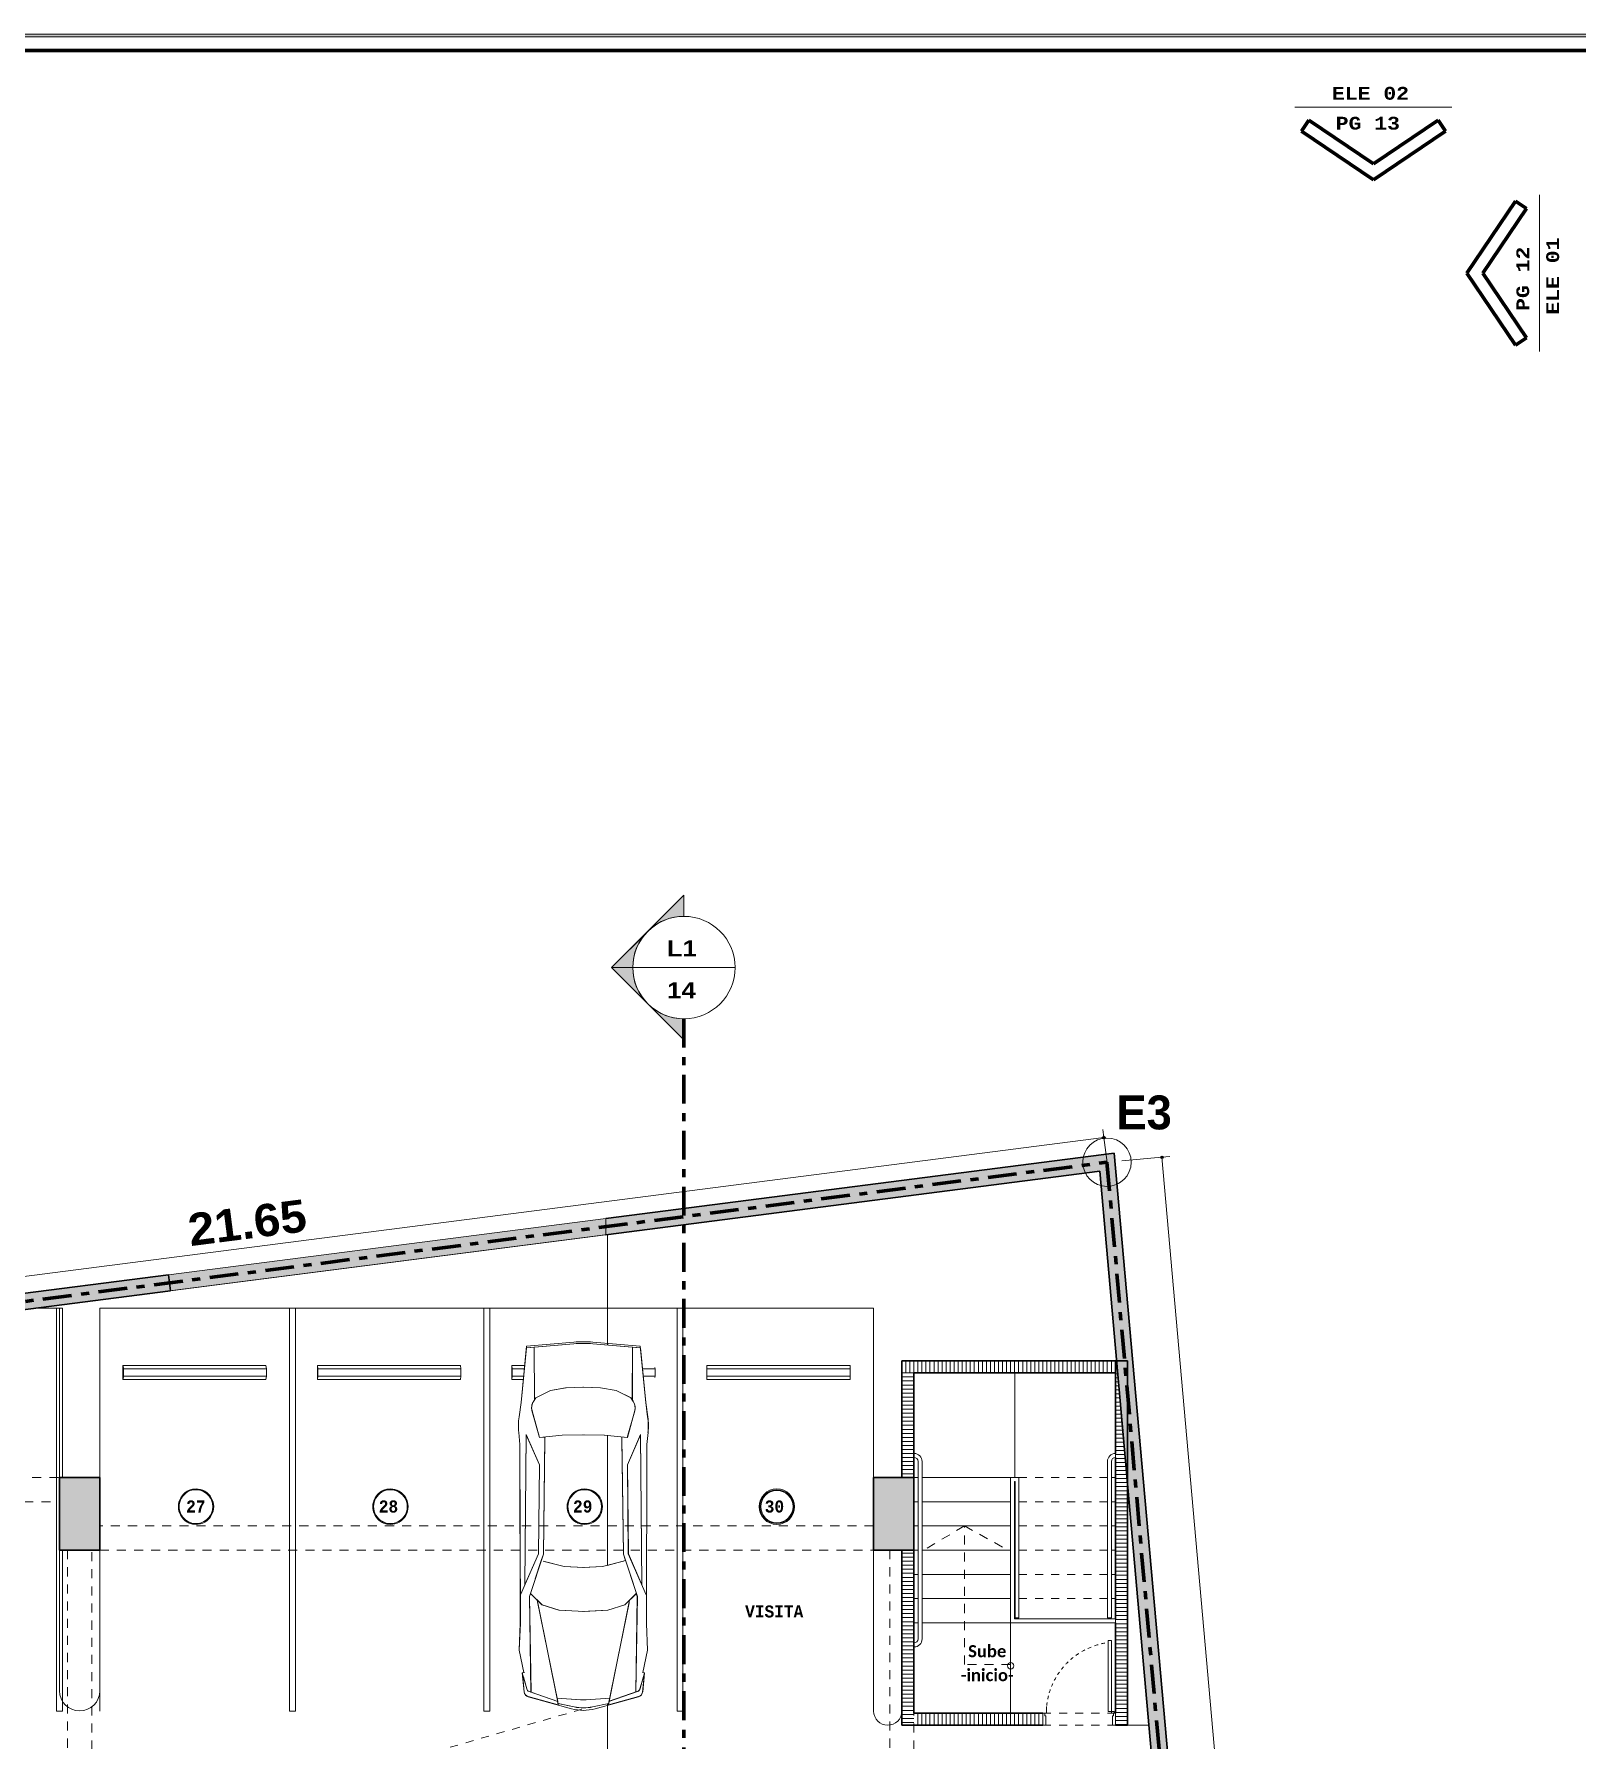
# Model space of a CAD drawing. Header units: metres. Extents: x -144 to 1000, y -717 to 29.
# Drawn here: x 181.16 to 200.3, y -551.62 to -530.45 of the extents above; entities that cross this region are included whole.
import ezdxf

# ---------------------------------------------------------------- set-up
doc = ezdxf.new("R2010")
doc.units = ezdxf.units.M
for name, pattern in [('Basculante', [0.11625, 0.075, -0.04125]), ('basculante modificado', [0.18, 0.1125, -0.0675]), ('Dash Dot 3_16_', [0.595313, 0.357187, -0.119063, 0, -0.119063]), ('Trazo', [0.45, 0.225, -0.225]), ('Trazo_2_', [0.47625, 0.238125, -0.238125])]:
    doc.linetypes.add(name, pattern=pattern)
doc.layers.get('0').update_dxf_attribs({"color": 1})
for name, color, linetype, lineweight in [('A-ANNO-DIMS', 1, 'Continuous', 9), ('A-DETL', 1, 'Continuous', 9), ('A-DETL-GENF', 1, 'Continuous', 9), ('A-DETL-GENF-HDLN', 1, 'Trazo_2_', 9), ('A-DETL-THIN', 1, 'Continuous', 9), ('A-DOOR', 1, 'Continuous', 9), ('A-DOOR-FRAM', 1, 'Continuous', 9), ('A-DOOR-HDLN', 1, 'Trazo', 20), ('A-FLOR', 2, 'Continuous', 9), ('A-FLOR-OVHD', 7, 'Basculante', 9), ('A-WALL', 4, 'Continuous', 9), ('C-PRKG', 2, 'Continuous', 9), ('G-ANNO-SYMB', 1, 'Continuous', 9), ('G-ANNO-TEXT', 2, 'Continuous', 9), ('G-ANNO-TTLB', 3, 'Continuous', 18), ('G-ANNO-TTLB-WIDE', 1, 'Continuous', 70), ('G-IMPT', 1, 'Continuous', 9), ('S-COLS', 7, 'Continuous', 9)]:
    doc.layers.add(name, color=color, linetype=linetype, lineweight=lineweight)
doc.layers.add('A-WALL-PATT', color=7, linetype='Continuous', lineweight=35, true_color=0x9c9c9c)
doc.styles.add('Arial Black', font='', dxfattribs={"height": 0.15})
doc.styles.add('Britannic Bold_B_1', font='', dxfattribs={"width": 0.7, "height": 0.4})
doc.styles.add('Britannic Bold_B_2', font='', dxfattribs={"width": 1.1, "height": 0.009})
doc.styles.add('Calibri_B_7', font='calibrib.ttf', dxfattribs={"width": 0.8, "height": 0.18})
doc.styles.add('Courier New_B', font='courbd.ttf', dxfattribs={"height": 0.1125})
doc.styles.add('Courier New_B_2', font='courbd.ttf', dxfattribs={"height": 0.0016})
doc.styles.get('Arial Black').set_extended_font_data('Arial Black')
doc.styles.get('Britannic Bold_B_1').set_extended_font_data('Britannic Bold', bold=True)
doc.styles.get('Britannic Bold_B_2').set_extended_font_data('Britannic Bold', bold=True)

# ---------------------------------------------------------------- blocks, each defined once
blk = doc.blocks.new('tarjeta de nathalie 00')
at = {"layer": 'G-IMPT', "lineweight": 9}
h = blk.add_hatch(color=3, dxfattribs=at)
h.paths.add_polyline_path([(-145.23888, -717.38489), (-145.21019, -717.38489), (-145.21019, -716.89355), (-145.21019, -716.79934), (-145.23888, -716.79934), (-145.23888, -716.89379)])
h.paths.add_polyline_path([(-145.20996, -716.7991), (-145.20996, -717.3851), (-145.2392, -717.3851), (-145.2392, -716.7991)])
h.paths.add_polyline_path([(-145.23902, -717.3868), (-145.20826, -717.3868), (-145.20826, -716.7974), (-145.2392, -716.7974), (-146.09866, -716.7974), (-146.09866, -717.3868)])
h.paths.add_polyline_path([(-145.20795, -716.79707), (-145.20795, -717.3871), (-146.09898, -717.3871), (-146.09898, -716.79707)])
at = {"layer": 'G-ANNO-TTLB', "color": 3}
for p, q in [((-145.20795, -716.79707), (-146.09898, -716.79707)), ((-145.20795, -716.79707), (-146.09898, -716.79707)), ((-146.09866, -716.7974), (-145.2392, -716.7974))]:
    blk.add_line(p, q, dxfattribs=at)
at = {"layer": 'G-ANNO-TTLB-WIDE', "color": 3}
blk.add_line((-146.09696, -716.7991), (-145.20996, -716.7991), dxfattribs=at)
blk = doc.blocks.new('A$C4d52d4f2')
at = {"layer": 'A-DETL', "color": 7, "lineweight": 100}
for p, q in [((-0.55033, -0.01215), (-0.54941, -0.01078)), ((-0.55033, -0.01215), (-0.54134, -0.01821)), ((-0.54941, -0.01078), (-0.54134, -0.01621)), ((-0.53328, -0.01078), (-0.54134, -0.01621)), ((-0.53236, -0.01215), (-0.54134, -0.01821)), ((-0.53236, -0.01215), (-0.53328, -0.01078)), ((-0.52361, -0.02089), (-0.52968, -0.02987)), ((-0.52361, -0.02089), (-0.52224, -0.02181)), ((-0.52224, -0.02181), (-0.52768, -0.02987)), ((-0.52361, -0.03886), (-0.52968, -0.02987)), ((-0.52224, -0.03794), (-0.52768, -0.02987)), ((-0.52361, -0.03886), (-0.52224, -0.03794))]:
    blk.add_line(p, q, dxfattribs=at)
at = {"layer": 'A-DETL-THIN', "lineweight": 18}
for p, q in [((-0.55113, -0.00914), (-0.53155, -0.00914)), ((-0.52061, -0.03966), (-0.52061, -0.02008))]:
    blk.add_line(p, q, dxfattribs=at)
at = {"layer": 'G-ANNO-TEXT', "char_height": 0.0016, "attachment_point": 1, "style": 'Courier New_B_2'}
for s, insert, width in [('ELE 02', (-0.54652, -0.00663), 0.0125063), ('PG 13', (-0.54605, -0.01036), 0.0104219)]:
    blk.add_mtext(s, dxfattribs=dict(at, insert=insert, width=width))
at = {"layer": 'G-ANNO-TEXT', "char_height": 0.0016, "attachment_point": 1, "rotation": 90, "style": 'Courier New_B_2'}
for s, insert, width in [('PG 12', (-0.52351, -0.03458), 0.0104219), ('ELE 01', (-0.51978, -0.03505), 0.0125063)]:
    blk.add_mtext(s, dxfattribs=dict(at, insert=insert, width=width))
blk = doc.blocks.new('CARRO TIPO - Mid Size-2_dwg-602319-Nivel 1')
at = {"layer": 'G-IMPT', "color": 8, "lineweight": 9, "true_color": 0x808080}
for p, q in [((0.138, 0.631), (-0.026, 0.034)), ((0.021, 0.217), (1.434, 0.501)), ((0.075, 0.225), (0.213, 0.621)), ((0.247, 0.653), (0.414, 0.699)), ((1.408, 0.443), (1.561, 0.602)), ((4.083, 0.58), (4.083, 0.58)), ((4.209, 0.56), (4.26, 0.526)), ((5.004, 0.004), (4.948, 0.653)), ((0.098, -0.09), (0.119, 0.235)), ((0.047, 0.221), (0, 0)), ((4.396, 0.111), (4.405, -0.12)), ((0.098, -0.165), (0.119, -0.491)), ((0.138, -0.886), (-0.026, -0.289)), ((0.047, -0.477), (0, -0.255)), ((5.004, -0.259), (4.948, -0.908)), ((0.021, -0.472), (1.434, -0.757)), ((0.075, -0.48), (0.213, -0.876)), ((0.247, -0.908), (0.414, -0.955)), ((4.209, -0.816), (4.26, -0.782))]:
    blk.add_line(p, q, dxfattribs=at)
at = {"layer": 'G-IMPT', "color": 8, "lineweight": 9, "true_color": 0x808080, "flags": 128}
for points in [[(0.475, 0.685), (0.468, 0.713), (0.204, 0.687)], [(1.149, 0.74), (0.783, 0.756), (0.476, 0.692)], [(3.781, 0.763), (3.617, 0.747), (1.149, 0.74)], [(1.545, 0.737), (2.111, 0.49), (3.338, 0.478), (3.752, 0.659), (1.682, 0.677)], [(5.028, 0.004), (4.972, 0.654), (4.195, 0.731), (3.999, 0.759)], [(0.21, 0.596), (1.522, 0.616), (2.107, 0.423), (3.683, 0.401)], [(3.749, -0.137), (3.746, 0.162), (3.711, 0.477), (4.08, 0.579)], [(4.953, 0.549), (4.25, 0.546), (4.359, 0.326), (4.396, 0.111)], [(1.315, -0.144), (1.334, 0.209), (1.408, 0.443)], [(1.923, -0.141), (1.934, 0.138), (2.01, 0.425)], [(1.315, -0.111), (1.334, -0.465), (1.408, -0.698), (1.561, -0.857)], [(1.923, -0.115), (1.934, -0.393), (2.01, -0.68)], [(3.749, -0.118), (3.746, -0.417), (3.711, -0.732), (4.083, -0.836)], [(4.953, -0.804), (4.25, -0.802), (4.359, -0.582), (4.396, -0.366), (4.405, -0.135)], [(5.028, -0.259), (4.972, -0.909), (4.195, -0.987), (3.999, -1.014)], [(0.21, -0.851), (1.522, -0.872), (2.107, -0.679), (3.683, -0.657)], [(1.545, -0.992), (2.111, -0.746), (3.338, -0.734), (3.752, -0.915), (1.682, -0.932)], [(0.475, -0.941), (0.468, -0.969), (0.204, -0.942)], [(3.781, -1.019), (3.617, -1.003), (1.149, -0.996), (0.783, -1.011), (0.476, -0.947)]]:
    blk.add_lwpolyline(points, dxfattribs=at)
at = {"layer": 'G-IMPT', "color": 8, "lineweight": 9, "true_color": 0x808080}
for centre, radius, start, end in [((3.87, -0.147), 0.914, 81.9284, 95.6257), ((0.211, 0.611), 0.0762, 95.8102, 164.6615), ((0.261, 0.604), 0.0508, 105.4862, 160.7894), ((4.124, 0.434), 0.152, 56.264, 106.8198), ((0.562, -0.128), 0.61, 164.6615, 195.3385), ((0.596, -0.128), 0.61, 167.9052, 192.0948), ((3.486, -0.128), 1.524, 355.0592, 4.9408), ((3.51, -0.128), 1.524, 355.0592, 4.9408), ((0.707, -0.128), 0.61, 176.4735, 183.5265), ((0.211, -0.866), 0.0762, 195.3385, 264.1898), ((0.261, -0.859), 0.0508, 199.2106, 254.5138), ((4.124, -0.689), 0.152, 254.4694, 303.7359), ((3.87, -0.109), 0.914, 264.3743, 278.0716)]:
    blk.add_arc(centre, radius, start, end, dxfattribs=at)
blk = doc.blocks.new('Q')
at = {"layer": 'A-ANNO-DIMS', "lineweight": 25, "true_color": 0x0000ff}
h = blk.add_hatch(color=5, dxfattribs=at)
edge = h.paths.add_edge_path()
edge.add_arc((200.355, -482.637), 0.015, 0, 360)
h = blk.add_hatch(color=5, dxfattribs=at)
edge = h.paths.add_edge_path()
edge.add_arc((201.076, -482.882), 0.015, 0, 360)
at = {"layer": 'A-WALL', "true_color": 0x808080}
blk.add_hatch(color=8, dxfattribs=at).paths.add_polyline_path([(188.778, -484.538), (194.175, -483.844), (194.175, -483.642), (188.753, -484.34)])
at = {"layer": 'A-WALL-PATT', "true_color": 0x747474}
for points in [[(194.175, -483.844), (200.502, -483.03), (200.485, -482.83), (194.175, -483.642), (194.175, -483.841)], [(178.773, -485.826), (188.778, -484.538), (188.753, -484.34), (178.833, -485.617), (178.781, -485.798)]]:
    blk.add_hatch(color=8, dxfattribs=at).paths.add_polyline_path(points)
at = {"layer": 'A-WALL-PATT', "lineweight": 5, "true_color": 0x747474}
blk.add_hatch(color=8, dxfattribs=at).paths.add_polyline_path([(201.139, -492.473), (201.139, -492.456), (201.339, -492.461), (200.502, -483.03), (200.304, -483.055), (201.137, -492.456)])
at = {"layer": 'G-ANNO-SYMB', "extrusion": (0, 0, -1)}
h = blk.add_hatch(color=256, dxfattribs=at)
edge = h.paths.add_edge_path()
edge.add_arc((-195.146, -480.528), 0.636, 47.9216, 90)
edge.add_line((-195.146, -479.892), (-195.146, -479.63))
edge.add_line((-195.146, -479.63), (-194.72, -480.056))
h = blk.add_hatch(color=256, dxfattribs=at)
edge = h.paths.add_edge_path()
edge.add_line((-194.697, -480.079), (-194.248, -480.528))
edge.add_line((-194.248, -480.528), (-194.511, -480.528))
edge.add_arc((-195.146, -480.528), 0.635, 0, 45)
h = blk.add_hatch(color=256, dxfattribs=at)
edge = h.paths.add_edge_path()
edge.add_arc((-195.146, -480.528), 0.635, -45, 0)
edge.add_line((-194.511, -480.528), (-194.248, -480.528))
edge.add_line((-194.248, -480.528), (-194.697, -480.977))
h = blk.add_hatch(color=256, dxfattribs=at)
edge = h.paths.add_edge_path()
edge.add_line((-194.72, -481), (-195.146, -481.426))
edge.add_line((-195.146, -481.426), (-195.146, -481.164))
edge.add_arc((-195.146, -480.528), 0.636, -90, -47.9216)
at = {"layer": 'S-COLS', "true_color": 0x5b5b5b}
h = blk.add_hatch(color=251, dxfattribs=at)
h.paths.add_polyline_path([(187.399, -487.756), (187.899, -487.756), (187.899, -486.856), (187.399, -486.856)])
h.paths.add_polyline_path([(180.799, -487.156), (180.799, -486.656), (179.899, -486.656), (179.899, -487.156)])
h = blk.add_hatch(color=251, dxfattribs=at)
h.paths.add_polyline_path([(179.699, -506.606), (180.199, -506.606), (180.199, -505.706), (179.699, -505.706), (179.699, -505.857)])
h.paths.add_polyline_path([(197.998, -506.606), (197.998, -505.706), (197.498, -505.706), (197.498, -506.606)])
h.paths.add_polyline_path([(187.899, -506.606), (187.899, -505.706), (187.399, -505.706), (187.399, -506.606), (187.851, -506.606)])
h.paths.add_polyline_path([(193.699, -498.906), (194.199, -498.905), (194.199, -495.756), (193.699, -495.756), (193.699, -498.669)])
h.paths.add_polyline_path([(180.198, -498.906), (180.199, -498.906), (180.198, -498.206), (179.699, -498.206), (179.699, -498.906)])
h.paths.add_polyline_path([(187.899, -498.906), (187.899, -498.006), (187.399, -498.006), (187.399, -498.906), (187.851, -498.906)])
h.paths.add_polyline_path([(183.598, -498.906), (185.599, -498.906), (185.598, -498.406), (183.898, -498.406), (183.898, -496.256), (185.599, -496.256), (185.598, -495.756), (183.598, -495.756), (183.598, -498.669)])
h.paths.add_polyline_path([(197.599, -498.906), (197.999, -498.905), (197.999, -498.206), (197.599, -498.206), (197.599, -498.905)])
h.paths.add_polyline_path([(187.399, -496.656), (187.899, -496.656), (187.899, -495.756), (187.399, -495.756), (187.399, -496.272)])
h.paths.add_polyline_path([(180.198, -496.456), (180.198, -495.755), (179.698, -495.755), (179.698, -496.456)])
h.paths.add_polyline_path([(197.999, -496.456), (197.999, -495.755), (197.599, -495.756), (197.599, -496.456)])
h.paths.add_polyline_path([(197.499, -487.756), (197.999, -487.756), (197.999, -486.856), (197.499, -486.856)])
at = {"layer": 'A-ANNO-DIMS', "color": 5, "true_color": 0x0000ff}
for p, q in [((178.879, -485.401), (200.355, -482.637)), ((200.355, -482.637), (200.342, -482.538)), ((200.355, -482.637), (200.419, -483.133)), ((201.076, -482.882), (200.578, -482.926)), ((201.076, -482.882), (201.175, -482.873)), ((201.076, -482.882), (203.476, -509.956))]:
    blk.add_line(p, q, dxfattribs=at)
at = {"layer": 'A-ANNO-DIMS', "color": 5, "lineweight": 25, "true_color": 0x0000ff}
for centre in [(200.355, -482.637), (201.076, -482.882)]:
    blk.add_circle(centre, 0.015, dxfattribs=at)
at = {"layer": 'A-DETL', "color": 7, "linetype": 'Dash Dot 3_16_', "lineweight": 70}
for p, q in [((178.919, -485.706), (200.394, -482.943)), ((200.394, -482.943), (202.795, -510.016))]:
    blk.add_line(p, q, dxfattribs=at)
at = {"layer": 'A-DETL', "color": 7, "linetype": 'basculante modificado'}
for p, q in [((187.386, -486.856), (180.799, -486.856)), ((180.799, -487.156), (187.386, -487.156)), ((197.499, -487.456), (187.899, -487.456)), ((198.626, -487.456), (198.116, -487.757)), ((198.626, -489.173), (198.626, -487.456)), ((198.626, -487.456), (199.166, -487.756)), ((187.499, -487.756), (187.499, -495.755)), ((187.799, -495.755), (187.799, -487.756)), ((187.899, -487.756), (197.499, -487.756)), ((197.699, -487.756), (197.699, -495.755)), ((197.999, -495.755), (197.999, -487.756)), ((199.199, -489.173), (198.626, -489.173))]:
    blk.add_line(p, q, dxfattribs=at)
at = {"layer": 'A-DETL', "color": 9, "linetype": 'Basculante', "true_color": 0xc0c0c0}
blk.add_line((183.599, -492.697), (193.953, -489.708), dxfattribs=at)
at = {"layer": 'A-DETL-GENF', "color": 8, "true_color": 0x808080}
for p, q in [((193.78, -485.196), (193.289, -485.238)), ((194.509, -485.239), (194.016, -485.196)), ((193.192, -485.247), (193.125, -485.925)), ((193.289, -485.239), (193.192, -485.247)), ((193.289, -485.238), (193.291, -485.875)), ((194.506, -485.876), (194.509, -485.239)), ((194.605, -485.247), (194.509, -485.239)), ((194.673, -485.925), (194.605, -485.247)), ((193.291, -485.875), (193.489, -485.777)), ((193.489, -485.777), (193.678, -485.744)), ((193.678, -485.744), (193.897, -485.735)), ((193.897, -485.735), (194.112, -485.743)), ((194.112, -485.743), (194.306, -485.777)), ((194.306, -485.777), (194.506, -485.876)), ((193.125, -485.925), (193.1, -486.101)), ((193.26, -486.025), (193.353, -486.36)), ((193.309, -485.866), (193.278, -485.912)), ((193.291, -485.893), (193.291, -485.875)), ((194.444, -486.36), (194.537, -486.025)), ((194.506, -485.896), (194.486, -485.866)), ((194.506, -485.876), (194.506, -485.896)), ((194.698, -486.101), (194.673, -485.925)), ((193.096, -486.297), (193.11, -486.445)), ((193.11, -486.445), (193.116, -488.666)), ((193.174, -488.186), (193.19, -486.323)), ((193.19, -486.323), (193.352, -486.696)), ((193.353, -486.36), (193.637, -486.329)), ((193.422, -486.353), (193.353, -486.36)), ((193.402, -487.804), (193.422, -486.353)), ((193.637, -486.329), (193.898, -486.326)), ((193.898, -486.326), (194.158, -486.329)), ((194.158, -486.329), (194.444, -486.36)), ((194.375, -486.353), (194.396, -487.804)), ((194.445, -486.696), (194.608, -486.323)), ((194.608, -486.323), (194.624, -488.186)), ((194.681, -488.666), (194.687, -486.445)), ((194.687, -486.445), (194.702, -486.297)), ((193.352, -486.696), (193.341, -487.801)), ((194.456, -487.801), (194.445, -486.696)), ((193.341, -487.801), (193.174, -488.186)), ((193.375, -487.885), (193.402, -487.804)), ((194.396, -487.804), (194.422, -487.884)), ((194.624, -488.186), (194.456, -487.801)), ((193.228, -488.331), (193.241, -488.293)), ((193.247, -489.517), (193.228, -488.331)), ((193.242, -488.294), (193.231, -488.329)), ((193.231, -488.329), (193.249, -489.517)), ((193.58, -489.632), (193.327, -488.376)), ((194.47, -488.377), (194.217, -489.632)), ((194.548, -489.514), (194.567, -488.329)), ((194.569, -488.331), (194.551, -489.513)), ((194.567, -488.329), (194.555, -488.295)), ((194.557, -488.294), (194.569, -488.331)), ((193.116, -488.666), (193.102, -488.996)), ((194.695, -488.996), (194.681, -488.666)), ((193.102, -488.996), (193.161, -489.274)), ((194.637, -489.274), (194.695, -488.996)), ((193.161, -489.274), (193.14, -489.279)), ((193.14, -489.279), (193.164, -489.513)), ((193.14, -489.279), (193.195, -489.478)), ((194.657, -489.279), (194.603, -489.474)), ((194.634, -489.513), (194.657, -489.279)), ((194.657, -489.279), (194.637, -489.274)), ((193.214, -489.572), (193.586, -489.675)), ((193.224, -489.509), (193.247, -489.517)), ((193.249, -489.514), (193.247, -489.513)), ((193.249, -489.517), (193.58, -489.632)), ((193.572, -489.593), (193.865, -489.611)), ((193.864, -489.611), (193.572, -489.593)), ((193.586, -489.675), (193.578, -489.631)), ((193.578, -489.631), (193.583, -489.657)), ((193.583, -489.657), (193.783, -489.7)), ((194.225, -489.593), (193.931, -489.611)), ((194.013, -489.7), (194.214, -489.657)), ((194.211, -489.675), (194.583, -489.572)), ((194.22, -489.629), (194.211, -489.675)), ((194.214, -489.657), (194.219, -489.631)), ((194.217, -489.632), (194.22, -489.631)), ((194.574, -489.505), (194.22, -489.629))]:
    blk.add_line(p, q, dxfattribs=at)
at = {"layer": 'A-DETL-GENF', "linetype": 'Basculante'}
for p, q in [((199.599, -489.928), (199.599, -489.778)), ((199.599, -489.778), (200.499, -489.778)), ((200.499, -489.778), (200.499, -489.928)), ((200.499, -489.928), (199.599, -489.928))]:
    blk.add_line(p, q, dxfattribs=at)
at = {"layer": 'A-DETL-GENF', "color": 8, "true_color": 0x808080}
for centre, radius, start, end in [((193.898, -486.562), 1.372, 85.0592, 94.9409), ((193.393, -485.988), 0.137, 146.2641, 195.5306), ((193.393, -485.988), 0.137, 177.6851, 182.0581), ((193.393, -485.988), 0.137, 163.4098, 168.5348), ((193.393, -485.988), 0.137, 149.6462, 154.919), ((194.405, -485.988), 0.137, 344.4694, 42.3955), ((193.915, -486.217), 0.823, 171.9284, 185.6257), ((193.883, -486.217), 0.823, 354.3743, 8.0716), ((193.232, -489.506), 0.0686, 185.8102, 254.6615), ((193.239, -489.466), 0.0457, 195.4862, 250.7894), ((193.898, -489.064), 0.549, 266.4735, 273.5265), ((194.559, -489.462), 0.0457, 289.2106, 344.5138), ((194.565, -489.506), 0.0686, 285.3385, 354.1898), ((193.898, -489.163), 0.549, 257.9052, 282.0948)]:
    blk.add_arc(centre, radius, start, end, dxfattribs=at)
at = {"layer": 'A-DETL-GENF-HDLN', "color": 8, "true_color": 0x808080}
for p, q in [((193.375, -487.885), (193.241, -488.293)), ((193.659, -487.959), (193.375, -487.885)), ((193.898, -487.969), (193.659, -487.959)), ((194.137, -487.959), (193.898, -487.969)), ((194.422, -487.884), (194.137, -487.959)), ((194.557, -488.294), (194.422, -487.884)), ((193.241, -488.293), (193.386, -488.433)), ((194.413, -488.433), (194.557, -488.294)), ((193.386, -488.433), (193.596, -488.499)), ((193.596, -488.499), (193.899, -488.516)), ((193.899, -488.516), (194.202, -488.499)), ((194.202, -488.499), (194.413, -488.433))]:
    blk.add_line(p, q, dxfattribs=at)
at = {"layer": 'A-DETL-THIN'}
for p, q in [((200.304, -483.055), (187.092, -484.755)), ((200.512, -485.406), (200.304, -483.055)), ((187.092, -484.755), (187.399, -484.755)), ((187.399, -484.755), (187.399, -486.856)), ((187.899, -486.856), (187.899, -484.755)), ((187.899, -484.755), (197.499, -484.755)), ((197.499, -484.755), (197.499, -486.856)), ((197.849, -486.856), (197.849, -485.406)), ((197.849, -485.406), (200.512, -485.406)), ((199.25, -486.856), (199.25, -485.556)), ((198.001, -486.556), (198.001, -486.606)), ((198.051, -486.656), (198.051, -488.857)), ((198.101, -488.857), (198.101, -486.656)), ((200.399, -486.656), (200.399, -488.597)), ((200.449, -488.597), (200.449, -486.656)), ((200.499, -486.606), (200.499, -486.556)), ((187.399, -486.856), (187.899, -486.856)), ((197.499, -486.856), (197.849, -486.856)), ((198.051, -486.856), (197.999, -486.856)), ((199.199, -486.856), (198.101, -486.856)), ((199.301, -486.856), (199.199, -486.856)), ((199.199, -486.856), (199.199, -488.657)), ((199.247, -488.607), (199.247, -486.906)), ((199.247, -486.906), (199.256, -486.906)), ((199.256, -486.906), (199.256, -488.597)), ((199.301, -488.597), (199.301, -486.856)), ((200.649, -486.942), (200.649, -489.928)), ((200.913, -489.928), (200.649, -486.942)), ((198.051, -487.156), (197.999, -487.156)), ((199.199, -487.156), (198.101, -487.156)), ((198.051, -487.456), (197.999, -487.456)), ((198.051, -487.456), (197.999, -487.456)), ((199.199, -487.456), (198.101, -487.456)), ((199.199, -487.456), (198.101, -487.456)), ((187.899, -487.756), (187.399, -487.756)), ((187.399, -487.756), (187.399, -489.5)), ((187.899, -489.5), (187.899, -487.756)), ((197.849, -487.756), (197.499, -487.756)), ((197.499, -487.756), (197.499, -489.753)), ((197.849, -489.753), (197.849, -487.756)), ((198.051, -487.756), (197.999, -487.756)), ((199.199, -487.756), (198.101, -487.756)), ((198.051, -488.056), (197.999, -488.056)), ((199.199, -488.056), (198.101, -488.056)), ((198.051, -488.356), (197.999, -488.356)), ((199.199, -488.356), (198.101, -488.356)), ((199.256, -488.597), (199.301, -488.597)), ((200.399, -488.597), (200.449, -488.597)), ((198.051, -488.656), (197.999, -488.656)), ((199.199, -488.656), (198.101, -488.656)), ((199.199, -488.656), (199.199, -489.778)), ((199.199, -488.657), (200.499, -488.657)), ((200.499, -488.607), (199.247, -488.607)), ((200.499, -488.657), (200.499, -488.607)), ((198.001, -488.907), (198.001, -488.957)), ((200.649, -489.928), (200.913, -489.928))]:
    blk.add_line(p, q, dxfattribs=at)
blk.add_circle((200.394, -482.943), 0.3, dxfattribs=at)
for centre, radius, start, end in [((198.001, -486.656), 0.1, 0, 90), ((198.001, -486.656), 0.05, 0, 90), ((200.499, -486.656), 0.1, 90, 180), ((200.499, -486.656), 0.05, 90, 180), ((198.001, -488.857), 0.05, 270, 0), ((198.001, -488.857), 0.1, 270, 0), ((199.199, -489.19), 0.04, 0, 180), ((199.199, -489.19), 0.04, 180, 0), ((187.649, -489.5), 0.25, 180, 0), ((197.674, -489.753), 0.175, 180, 0)]:
    blk.add_arc(centre, radius, start, end, dxfattribs=at)
at = {"layer": 'A-DOOR', "lineweight": 15}
for p, q in [((200.409, -488.878), (200.449, -488.878)), ((200.409, -489.758), (200.409, -488.878)), ((200.449, -489.768), (200.449, -488.878)), ((200.484, -489.758), (200.409, -489.758)), ((200.484, -489.768), (200.484, -489.758)), ((200.499, -489.768), (200.484, -489.768))]:
    blk.add_line(p, q, dxfattribs=at)
at = {"layer": 'A-DOOR'}
blk.add_line((200.499, -489.778), (200.499, -489.928), dxfattribs=at)
for start, end in [(117.366, 120.1622), (111.7283, 114.5549), (105.8316, 108.8857), (100.2582, 103.1511), (100.2582, 103.1511), (139.3702, 142.0705), (133.9406, 136.6605), (128.4672, 131.2097), (122.9441, 125.7122), (155.4605, 158.1223), (150.1233, 152.7944), (144.7622, 147.4462), (171.4009, 174.0571), (166.0919, 168.7462), (160.7809, 163.4371), (174.8602, 180)]:
    blk.add_arc((200.523, -489.776), 0.881, start, end, dxfattribs=at)
at = {"layer": 'A-DOOR-FRAM'}
for p, q in [((199.624, -489.778), (199.599, -489.778)), ((199.599, -489.778), (199.599, -489.928)), ((199.624, -489.813), (199.624, -489.778)), ((199.634, -489.813), (199.624, -489.813)), ((199.634, -489.928), (199.634, -489.813)), ((200.474, -489.813), (200.464, -489.813)), ((200.464, -489.813), (200.464, -489.928)), ((200.499, -489.778), (200.474, -489.778)), ((200.474, -489.778), (200.474, -489.813)), ((200.499, -489.928), (200.499, -489.778)), ((199.599, -489.928), (199.634, -489.928)), ((200.464, -489.928), (200.499, -489.928))]:
    blk.add_line(p, q, dxfattribs=at)
at = {"layer": 'A-DOOR-HDLN'}
blk.add_line((199.599, -489.928), (199.599, -489.778), dxfattribs=at)
at = {"layer": 'A-FLOR'}
for p, q in [((194.199, -483.841), (194.199, -485.212)), ((194.199, -486.333), (194.199, -487.943)), ((194.199, -489.66), (194.199, -495.755))]:
    blk.add_line(p, q, dxfattribs=at)
at = {"layer": 'A-FLOR-OVHD'}
for p, q in [((199.301, -486.856), (200.399, -486.856)), ((200.449, -486.856), (200.499, -486.856)), ((199.301, -487.156), (200.399, -487.156)), ((200.449, -487.156), (200.499, -487.156)), ((199.301, -487.456), (200.399, -487.456)), ((200.449, -487.456), (200.499, -487.456)), ((199.301, -487.756), (200.399, -487.756)), ((200.449, -487.756), (200.499, -487.756)), ((199.301, -488.056), (200.399, -488.056)), ((200.449, -488.056), (200.499, -488.056)), ((199.301, -488.356), (200.399, -488.356)), ((200.449, -488.356), (200.499, -488.356))]:
    blk.add_line(p, q, dxfattribs=at)
at = {"layer": 'A-WALL', "lineweight": 35}
for p, q in [((200.485, -482.83), (194.175, -483.642)), ((201.339, -492.461), (200.485, -482.83)), ((200.304, -483.055), (194.175, -483.844)), ((200.304, -483.055), (201.139, -492.479)), ((178.833, -485.617), (188.753, -484.34)), ((188.778, -484.538), (188.753, -484.34)), ((188.778, -484.538), (178.989, -485.798)), ((200.649, -485.406), (197.849, -485.406)), ((197.849, -485.406), (197.849, -486.856)), ((200.499, -485.406), (200.499, -486.556)), ((200.649, -489.928), (200.649, -485.406)), ((200.499, -485.556), (197.999, -485.556)), ((197.999, -486.856), (197.999, -485.556)), ((200.499, -486.606), (200.499, -488.607)), ((197.849, -486.856), (197.999, -486.856)), ((197.849, -487.756), (197.849, -489.928)), ((197.999, -487.756), (197.849, -487.756)), ((197.999, -489.778), (197.999, -487.756)), ((200.499, -488.657), (200.499, -489.778)), ((199.599, -489.778), (197.999, -489.778)), ((197.849, -489.928), (199.599, -489.928)), ((200.499, -489.928), (200.649, -489.928))]:
    blk.add_line(p, q, dxfattribs=at)
at = {"layer": 'A-WALL'}
for p, q in [((188.753, -484.34), (194.175, -483.642)), ((194.175, -483.844), (194.175, -483.642)), ((194.175, -483.844), (188.778, -484.538))]:
    blk.add_line(p, q, dxfattribs=at)
at = {"layer": 'A-WALL-PATT', "color": 8, "lineweight": 5, "true_color": 0x727272}
for p, q in [((197.898, -485.556), (197.898, -485.406)), ((197.948, -485.556), (197.948, -485.406)), ((197.998, -485.556), (197.998, -485.406)), ((198.048, -485.556), (198.048, -485.406)), ((198.098, -485.556), (198.098, -485.406)), ((198.148, -485.556), (198.148, -485.406)), ((198.198, -485.556), (198.198, -485.406)), ((198.248, -485.556), (198.248, -485.406)), ((198.298, -485.556), (198.298, -485.406)), ((198.348, -485.556), (198.348, -485.406)), ((198.398, -485.556), (198.398, -485.406)), ((198.448, -485.556), (198.448, -485.406)), ((198.498, -485.556), (198.498, -485.406)), ((198.548, -485.556), (198.548, -485.406)), ((198.598, -485.556), (198.598, -485.406)), ((198.648, -485.556), (198.648, -485.406)), ((198.698, -485.556), (198.698, -485.406)), ((198.748, -485.556), (198.748, -485.406)), ((198.798, -485.556), (198.798, -485.406)), ((198.848, -485.556), (198.848, -485.406)), ((198.898, -485.556), (198.898, -485.406)), ((198.948, -485.556), (198.948, -485.406)), ((198.998, -485.556), (198.998, -485.406)), ((199.048, -485.556), (199.048, -485.406)), ((199.098, -485.556), (199.098, -485.406)), ((199.148, -485.556), (199.148, -485.406)), ((199.198, -485.556), (199.198, -485.406)), ((199.248, -485.556), (199.248, -485.406)), ((199.298, -485.556), (199.298, -485.406)), ((199.348, -485.556), (199.348, -485.406)), ((199.398, -485.556), (199.398, -485.406)), ((199.448, -485.556), (199.448, -485.406)), ((199.498, -485.556), (199.498, -485.406)), ((199.548, -485.556), (199.548, -485.406)), ((199.598, -485.556), (199.598, -485.406)), ((199.648, -485.556), (199.648, -485.406)), ((199.698, -485.556), (199.698, -485.406)), ((199.748, -485.556), (199.748, -485.406)), ((199.798, -485.556), (199.798, -485.406)), ((199.848, -485.556), (199.848, -485.406)), ((199.898, -485.556), (199.898, -485.406)), ((199.948, -485.556), (199.948, -485.406)), ((199.998, -485.556), (199.998, -485.406)), ((200.048, -485.556), (200.048, -485.406)), ((200.098, -485.556), (200.098, -485.406)), ((200.148, -485.556), (200.148, -485.406)), ((200.198, -485.556), (200.198, -485.406)), ((200.248, -485.556), (200.248, -485.406)), ((200.298, -485.556), (200.298, -485.406)), ((200.348, -485.556), (200.348, -485.406)), ((200.398, -485.556), (200.398, -485.406)), ((200.448, -485.556), (200.448, -485.406)), ((200.498, -485.556), (200.498, -485.406)), ((200.499, -485.418), (200.513, -485.418)), ((197.999, -485.557), (197.849, -485.557)), ((197.999, -485.607), (197.849, -485.607)), ((200.499, -485.468), (200.518, -485.468)), ((200.499, -485.518), (200.522, -485.518)), ((200.499, -485.568), (200.527, -485.568)), ((200.499, -485.618), (200.531, -485.618)), ((197.999, -485.657), (197.849, -485.657)), ((197.999, -485.707), (197.849, -485.707)), ((197.999, -485.757), (197.849, -485.757)), ((197.999, -485.807), (197.849, -485.807)), ((200.499, -485.668), (200.536, -485.668)), ((200.499, -485.718), (200.54, -485.718)), ((200.499, -485.768), (200.544, -485.768)), ((200.499, -485.818), (200.549, -485.818)), ((197.999, -485.857), (197.849, -485.857)), ((197.999, -485.907), (197.849, -485.907)), ((197.999, -485.957), (197.849, -485.957)), ((197.999, -486.007), (197.849, -486.007)), ((197.999, -486.057), (197.849, -486.057)), ((200.499, -485.868), (200.553, -485.868)), ((200.499, -485.918), (200.558, -485.918)), ((200.499, -485.968), (200.562, -485.968)), ((200.499, -486.018), (200.567, -486.018)), ((197.999, -486.107), (197.849, -486.107)), ((197.999, -486.157), (197.849, -486.157)), ((197.999, -486.207), (197.849, -486.207)), ((197.999, -486.257), (197.849, -486.257)), ((200.499, -486.068), (200.571, -486.068)), ((200.499, -486.118), (200.575, -486.118)), ((200.499, -486.168), (200.58, -486.168)), ((200.499, -486.218), (200.584, -486.218)), ((200.499, -486.268), (200.589, -486.268)), ((197.999, -486.307), (197.849, -486.307)), ((197.999, -486.357), (197.849, -486.357)), ((197.999, -486.407), (197.849, -486.407)), ((197.999, -486.457), (197.849, -486.457)), ((200.499, -486.318), (200.593, -486.318)), ((200.499, -486.368), (200.598, -486.368)), ((200.499, -486.418), (200.602, -486.418)), ((200.499, -486.468), (200.606, -486.468)), ((197.999, -486.507), (197.849, -486.507)), ((197.999, -486.557), (197.849, -486.557)), ((197.999, -486.607), (197.849, -486.607)), ((197.999, -486.657), (197.849, -486.657)), ((200.499, -486.518), (200.611, -486.518)), ((200.499, -486.568), (200.615, -486.568)), ((200.499, -486.618), (200.62, -486.618)), ((200.499, -486.668), (200.624, -486.668)), ((197.999, -486.707), (197.849, -486.707)), ((197.999, -486.757), (197.849, -486.757)), ((197.999, -486.807), (197.849, -486.807)), ((200.499, -486.718), (200.629, -486.718)), ((200.499, -486.768), (200.633, -486.768)), ((200.499, -486.818), (200.638, -486.818)), ((200.499, -486.868), (200.642, -486.868)), ((200.499, -486.918), (200.646, -486.918)), ((200.499, -486.968), (200.649, -486.968)), ((200.499, -487.018), (200.649, -487.018)), ((200.499, -487.068), (200.649, -487.068)), ((200.499, -487.118), (200.649, -487.118)), ((200.499, -487.168), (200.649, -487.168)), ((200.499, -487.218), (200.649, -487.218)), ((200.499, -487.268), (200.649, -487.268)), ((200.499, -487.318), (200.649, -487.318)), ((200.499, -487.368), (200.649, -487.368)), ((200.499, -487.418), (200.649, -487.418)), ((200.499, -487.468), (200.649, -487.468)), ((200.499, -487.518), (200.649, -487.518)), ((200.499, -487.568), (200.649, -487.568)), ((200.499, -487.618), (200.649, -487.618)), ((200.499, -487.668), (200.649, -487.668)), ((200.499, -487.718), (200.649, -487.718)), ((197.999, -487.793), (197.849, -487.793)), ((197.999, -487.843), (197.849, -487.843)), ((197.999, -487.893), (197.849, -487.893)), ((197.999, -487.943), (197.849, -487.943)), ((200.499, -487.768), (200.649, -487.768)), ((200.499, -487.818), (200.649, -487.818)), ((200.499, -487.868), (200.649, -487.868)), ((200.499, -487.918), (200.649, -487.918)), ((200.499, -487.968), (200.649, -487.968)), ((197.999, -487.993), (197.849, -487.993)), ((197.999, -488.043), (197.849, -488.043)), ((197.999, -488.093), (197.849, -488.093)), ((197.999, -488.143), (197.849, -488.143)), ((200.499, -488.018), (200.649, -488.018)), ((200.499, -488.068), (200.649, -488.068)), ((200.499, -488.118), (200.649, -488.118)), ((200.499, -488.168), (200.649, -488.168)), ((197.999, -488.193), (197.849, -488.193)), ((197.999, -488.243), (197.849, -488.243)), ((197.999, -488.293), (197.849, -488.293)), ((197.999, -488.343), (197.849, -488.343)), ((200.499, -488.218), (200.649, -488.218)), ((200.499, -488.268), (200.649, -488.268)), ((200.499, -488.318), (200.649, -488.318)), ((200.499, -488.368), (200.649, -488.368)), ((197.999, -488.393), (197.849, -488.393)), ((197.999, -488.443), (197.849, -488.443)), ((197.999, -488.493), (197.849, -488.493)), ((197.999, -488.543), (197.849, -488.543)), ((197.999, -488.593), (197.849, -488.593)), ((200.499, -488.418), (200.649, -488.418)), ((200.499, -488.468), (200.649, -488.468)), ((200.499, -488.518), (200.649, -488.518)), ((200.499, -488.568), (200.649, -488.568)), ((197.999, -488.643), (197.849, -488.643)), ((197.999, -488.693), (197.849, -488.693)), ((197.999, -488.743), (197.849, -488.743)), ((197.999, -488.793), (197.849, -488.793)), ((200.499, -488.618), (200.649, -488.618)), ((200.499, -488.668), (200.649, -488.668)), ((200.499, -488.718), (200.649, -488.718)), ((200.499, -488.768), (200.649, -488.768)), ((197.999, -488.843), (197.849, -488.843)), ((197.999, -488.893), (197.849, -488.893)), ((197.999, -488.943), (197.849, -488.943)), ((197.999, -488.993), (197.849, -488.993)), ((200.499, -488.818), (200.649, -488.818)), ((200.499, -488.868), (200.649, -488.868)), ((200.499, -488.918), (200.649, -488.918)), ((200.499, -488.968), (200.649, -488.968)), ((200.499, -489.018), (200.649, -489.018)), ((197.999, -489.043), (197.849, -489.043)), ((197.999, -489.093), (197.849, -489.093)), ((197.999, -489.143), (197.849, -489.143)), ((197.999, -489.193), (197.849, -489.193)), ((200.499, -489.068), (200.649, -489.068)), ((200.499, -489.118), (200.649, -489.118)), ((200.499, -489.168), (200.649, -489.168)), ((200.499, -489.218), (200.649, -489.218)), ((197.999, -489.243), (197.849, -489.243)), ((197.999, -489.293), (197.849, -489.293)), ((197.999, -489.343), (197.849, -489.343)), ((197.999, -489.393), (197.849, -489.393)), ((197.999, -489.443), (197.849, -489.443)), ((200.499, -489.268), (200.649, -489.268)), ((200.499, -489.318), (200.649, -489.318)), ((200.499, -489.368), (200.649, -489.368)), ((200.499, -489.418), (200.649, -489.418)), ((197.999, -489.493), (197.849, -489.493)), ((197.999, -489.543), (197.849, -489.543)), ((197.999, -489.593), (197.849, -489.593)), ((197.999, -489.643), (197.849, -489.643)), ((200.499, -489.468), (200.649, -489.468)), ((200.499, -489.518), (200.649, -489.518)), ((200.499, -489.568), (200.649, -489.568)), ((200.499, -489.618), (200.649, -489.618)), ((197.999, -489.693), (197.849, -489.693)), ((197.999, -489.743), (197.849, -489.743)), ((197.999, -489.793), (197.849, -489.793)), ((197.999, -489.843), (197.849, -489.843)), ((198.048, -489.778), (198.048, -489.928)), ((198.098, -489.778), (198.098, -489.928)), ((198.148, -489.778), (198.148, -489.928)), ((198.198, -489.778), (198.198, -489.928)), ((198.248, -489.778), (198.248, -489.928)), ((198.298, -489.778), (198.298, -489.928)), ((198.348, -489.778), (198.348, -489.928)), ((198.398, -489.778), (198.398, -489.928)), ((198.448, -489.778), (198.448, -489.928)), ((198.498, -489.778), (198.498, -489.928)), ((198.548, -489.778), (198.548, -489.928)), ((198.598, -489.778), (198.598, -489.928)), ((198.648, -489.778), (198.648, -489.928)), ((198.698, -489.778), (198.698, -489.928)), ((198.748, -489.778), (198.748, -489.928)), ((198.798, -489.778), (198.798, -489.928)), ((198.848, -489.778), (198.848, -489.928)), ((198.898, -489.778), (198.898, -489.928)), ((198.948, -489.778), (198.948, -489.928)), ((198.998, -489.778), (198.998, -489.928)), ((199.048, -489.778), (199.048, -489.928)), ((199.098, -489.778), (199.098, -489.928)), ((199.148, -489.778), (199.148, -489.928)), ((199.198, -489.778), (199.198, -489.928)), ((199.248, -489.778), (199.248, -489.928)), ((199.298, -489.778), (199.298, -489.928)), ((199.348, -489.778), (199.348, -489.928)), ((199.398, -489.778), (199.398, -489.928)), ((199.448, -489.778), (199.448, -489.928)), ((199.498, -489.778), (199.498, -489.928)), ((199.548, -489.778), (199.548, -489.928)), ((199.598, -489.778), (199.598, -489.928)), ((200.499, -489.668), (200.649, -489.668)), ((200.499, -489.718), (200.649, -489.718)), ((200.499, -489.768), (200.649, -489.768)), ((200.499, -489.818), (200.649, -489.818)), ((200.499, -489.868), (200.649, -489.868)), ((197.999, -489.893), (197.849, -489.893)), ((200.499, -489.918), (200.649, -489.918))]:
    blk.add_line(p, q, dxfattribs=at)
at = {"layer": 'C-PRKG'}
for p, q in [((187.364, -484.755), (187.364, -484.755)), ((187.364, -484.755), (187.438, -484.755)), ((187.364, -489.755), (187.364, -484.755)), ((187.364, -484.755), (187.364, -489.755)), ((187.438, -484.755), (187.438, -486.856)), ((187.899, -484.755), (187.899, -486.856)), ((190.252, -484.755), (190.252, -484.755)), ((190.252, -484.755), (190.326, -484.755)), ((190.252, -489.755), (190.252, -484.755)), ((190.252, -484.755), (190.252, -489.755)), ((190.326, -484.755), (190.326, -489.755)), ((192.664, -484.755), (192.664, -484.755)), ((192.664, -484.755), (192.738, -484.755)), ((192.664, -489.755), (192.664, -484.755)), ((192.664, -484.755), (192.664, -489.755)), ((192.738, -484.755), (192.738, -489.755)), ((195.06, -484.755), (195.134, -484.755)), ((195.06, -489.755), (195.06, -484.755)), ((195.134, -489.755), (195.134, -484.755)), ((197.499, -484.755), (197.499, -486.856)), ((188.189, -485.464), (188.187, -485.464)), ((188.187, -485.464), (188.187, -485.639)), ((188.187, -485.639), (188.189, -485.639)), ((188.195, -485.506), (188.189, -485.464)), ((188.189, -485.464), (189.96, -485.464)), ((188.189, -485.639), (188.195, -485.596)), ((189.96, -485.639), (188.189, -485.639)), ((188.195, -485.596), (188.195, -485.506)), ((189.966, -485.506), (188.195, -485.506)), ((189.966, -485.596), (188.195, -485.596)), ((189.96, -485.464), (189.966, -485.506)), ((189.966, -485.596), (189.96, -485.639)), ((189.966, -485.506), (189.966, -485.596)), ((190.601, -485.464), (190.599, -485.464)), ((190.599, -485.464), (190.599, -485.639)), ((190.599, -485.639), (190.601, -485.639)), ((190.606, -485.506), (190.601, -485.464)), ((190.601, -485.464), (192.372, -485.464)), ((190.601, -485.639), (190.606, -485.596)), ((192.372, -485.639), (190.601, -485.639)), ((190.606, -485.596), (190.606, -485.506)), ((192.378, -485.506), (190.606, -485.506)), ((192.378, -485.596), (190.606, -485.596)), ((192.372, -485.464), (192.378, -485.506)), ((192.378, -485.596), (192.372, -485.639)), ((192.378, -485.506), (192.378, -485.596)), ((193.011, -485.464), (193.009, -485.464)), ((193.009, -485.464), (193.009, -485.639)), ((193.009, -485.639), (193.011, -485.639)), ((193.016, -485.506), (193.011, -485.464)), ((193.011, -485.464), (193.171, -485.464)), ((193.011, -485.639), (193.016, -485.596)), ((193.153, -485.639), (193.011, -485.639)), ((193.016, -485.596), (193.016, -485.506)), ((193.166, -485.506), (193.016, -485.506)), ((193.157, -485.596), (193.016, -485.596)), ((194.788, -485.506), (194.631, -485.506)), ((194.788, -485.596), (194.64, -485.596)), ((194.785, -485.49), (194.788, -485.506)), ((194.788, -485.596), (194.785, -485.613)), ((194.788, -485.506), (194.788, -485.596)), ((195.429, -485.506), (195.429, -485.464)), ((195.429, -485.464), (197.209, -485.464)), ((195.429, -485.596), (195.429, -485.506)), ((197.209, -485.506), (195.429, -485.506)), ((195.429, -485.639), (195.429, -485.596)), ((197.209, -485.596), (195.429, -485.596)), ((197.209, -485.639), (195.429, -485.639)), ((197.209, -485.464), (197.209, -485.506)), ((197.209, -485.506), (197.209, -485.596)), ((197.209, -485.596), (197.209, -485.639)), ((189.093, -486.996), (189.093, -486.996)), ((191.505, -486.996), (191.505, -486.996)), ((193.915, -486.996), (193.915, -486.996)), ((189.093, -487.436), (189.093, -487.436)), ((191.505, -487.436), (191.505, -487.436)), ((193.915, -487.436), (193.915, -487.436)), ((187.438, -487.756), (187.438, -489.755)), ((187.899, -487.756), (187.899, -489.755)), ((197.499, -487.756), (197.499, -489.755)), ((187.438, -489.755), (187.364, -489.755)), ((187.364, -489.755), (187.364, -489.755)), ((190.326, -489.755), (190.252, -489.755)), ((190.252, -489.755), (190.252, -489.755)), ((192.738, -489.755), (192.664, -489.755)), ((192.664, -489.755), (192.664, -489.755)), ((195.134, -489.755), (195.06, -489.755))]:
    blk.add_line(p, q, dxfattribs=at)
at = {"layer": 'C-PRKG', "lineweight": 15}
for p, q in [((187.899, -484.755), (190.252, -484.755)), ((190.326, -484.755), (192.664, -484.755)), ((192.738, -484.755), (194.199, -484.755)), ((197.499, -484.755), (195.134, -484.755))]:
    blk.add_line(p, q, dxfattribs=at)
blk.add_circle((196.299, -487.216), 0.22, dxfattribs=at)
at = {"layer": 'C-PRKG', "color": 252, "true_color": 0x959595}
blk.add_circle((196.299, -487.216), 0.2, dxfattribs=at)
at = {"layer": 'C-PRKG'}
for radius, start, end in [(0.22, 0, 180), (0.21, 0, 180), (0.22, 180, 0), (0.21, 180, 0)]:
    blk.add_arc((196.299, -487.216), radius, start, end, dxfattribs=at)
for centre, major_axis, start_param, end_param in [((189.093, -487.216), (0, 0.22), 4.712389, 7.853982), ((189.093, -487.216), (0, 0.22), 0, 1.570796), ((189.093, -487.216), (0, 0.21), 4.712389, 7.853982), ((189.093, -487.216), (0, 0.21), 4.712389, 6.162355), ((191.505, -487.216), (0, 0.22), 4.712389, 7.853982), ((191.505, -487.216), (0, 0.22), 0, 1.570796), ((191.505, -487.216), (0, 0.21), 4.712389, 7.853982), ((191.505, -487.216), (0, 0.21), 4.712389, 6.162355), ((193.915, -487.216), (0, 0.22), 4.712389, 7.853982), ((193.915, -487.216), (0, 0.22), 0, 1.570796), ((193.915, -487.216), (0, 0.21), 4.712389, 7.853982), ((193.915, -487.216), (0, 0.21), 4.712389, 6.162355), ((189.093, -487.216), (0, 0.22), 1.570796, 4.712389), ((189.093, -487.216), (0, 0.22), 1.570796, 3.141593), ((189.093, -487.216), (0, 0.21), 1.570796, 4.712389), ((189.093, -487.216), (0, 0.21), 3.262423, 4.712389), ((191.505, -487.216), (0, 0.22), 1.570796, 4.712389), ((191.505, -487.216), (0, 0.22), 1.570796, 3.141593), ((191.505, -487.216), (0, 0.21), 1.570796, 4.712389), ((191.505, -487.216), (0, 0.21), 3.262423, 4.712389), ((193.915, -487.216), (0, 0.22), 1.570796, 4.712389), ((193.915, -487.216), (0, 0.22), 1.570796, 3.141593), ((193.915, -487.216), (0, 0.21), 1.570796, 4.712389), ((193.915, -487.216), (0, 0.21), 3.262423, 4.712389)]:
    blk.add_ellipse(centre, major_axis=major_axis, ratio=0.99513, start_param=start_param, end_param=end_param, dxfattribs=at)
at = {"layer": 'G-ANNO-SYMB', "lineweight": 18, "extrusion": (0, 0, -1)}
for p, q in [((194.248, -480.528), (195.146, -479.63)), ((194.72, -480.056), (195.146, -479.63)), ((195.146, -479.893), (195.146, -479.63)), ((195.146, -479.63), (195.146, -479.892)), ((194.248, -480.528), (194.697, -480.079)), ((194.248, -480.528), (195.146, -481.426)), ((194.511, -480.528), (194.248, -480.528)), ((194.697, -480.977), (194.248, -480.528)), ((194.248, -480.528), (194.511, -480.528)), ((195.146, -481.426), (194.72, -481)), ((195.146, -481.163), (195.146, -481.426)), ((195.146, -481.164), (195.146, -481.426))]:
    blk.add_line(p, q, dxfattribs=at)
at = {"layer": 'G-ANNO-SYMB', "lineweight": 18}
blk.add_line((194.511, -480.528), (195.781, -480.528), dxfattribs=at)
at = {"layer": 'G-ANNO-SYMB', "linetype": 'Dash Dot 3_16_', "lineweight": 70}
blk.add_line((195.146, -481.163), (195.146, -491.244), dxfattribs=at)
at = {"layer": 'G-ANNO-SYMB', "lineweight": 18, "extrusion": (0, 0, -1)}
for radius, start, end in [(0.635, 270, 90), (0.636, 47.9216, 90), (0.635, 90, 270), (0.635, 0, 45), (0.635, 315, 0), (0.636, 270, 312.0784)]:
    blk.add_arc((-195.146, -480.528), radius, start, end, dxfattribs=at)
at = {"layer": 'S-COLS', "lineweight": 35}
for p, q in [((187.899, -486.856), (187.399, -486.856)), ((187.399, -486.856), (187.399, -487.756)), ((187.899, -486.856), (187.899, -487.756)), ((197.999, -486.856), (197.499, -486.856)), ((197.499, -486.856), (197.499, -487.756)), ((197.999, -486.856), (197.999, -487.756)), ((187.399, -487.756), (187.899, -487.756)), ((197.499, -487.756), (197.999, -487.756))]:
    blk.add_line(p, q, dxfattribs=at)
at = {"xscale": 0.9000000000000002, "yscale": 0.9000000000000002, "zscale": 0.9000000000000002, "rotation": 89.9999999999999}
blk.add_blockref('CARRO TIPO - Mid Size-2_dwg-602319-Nivel 1', (193.783, -489.7), dxfattribs=at)
at = {"layer": 'A-ANNO-DIMS', "color": 5, "true_color": 0x0000ff, "insert": (188.973, -483.588), "char_height": 0.4, "width": 1.40028, "attachment_point": 1, "rotation": 7.3333, "line_spacing_factor": 1.000203, "style": 'Britannic Bold_B_2'}
blk.add_mtext('21.65', dxfattribs=at)
at = {"layer": 'G-ANNO-SYMB', "style": 'Arial Black'}
for s, p in [('L1', (194.933, -480.391)), ('14', (194.937, -480.911))]:
    blk.add_text(s, height=0.2, dxfattribs=at).set_placement(p)
at = {"layer": 'G-ANNO-TEXT'}
for s, height, style, p in [('E3', 0.42, 'Britannic Bold_B_1', (200.511, -482.535)), ('Sube', 0.15, 'Calibri_B_7', (198.671, -489.084)), ('-inicio-', 0.15, 'Calibri_B_7', (198.579, -489.381))]:
    blk.add_text(s, height=height, dxfattribs=dict(at, style=style)).set_placement(p)
at = {"layer": 'G-ANNO-TEXT', "style": 'Courier New_B', "width": 0.8}
for s, p in [('27', (188.97, -487.289)), ('28', (191.36, -487.289)), ('29', (193.77, -487.289)), ('30', (196.148, -487.289)), ('VISITA', (195.905, -488.591))]:
    blk.add_text(s, height=0.15, dxfattribs=at).set_placement(p)

msp = doc.modelspace()

# ---------------------------------------------------------------- block references
at = {"xscale": 99.43160266323505, "yscale": 99.43160266323505, "zscale": 99.43160266323505}
msp.add_blockref('tarjeta de nathalie 00', (14689.86, 70741.827), dxfattribs=at)

# ---------------------------------------------------------------- next in the draw order: block references
at = {"xscale": 99.43160273753426, "yscale": 99.43160273753426, "zscale": 99.43160273753426}
msp.add_blockref('A$C4d52d4f2', (251.6, -530.45), dxfattribs=at)
at = {"color": 3}
msp.add_blockref('Q', (-5.926, -61.506), dxfattribs=at)

doc.saveas('drawing.dxf')
